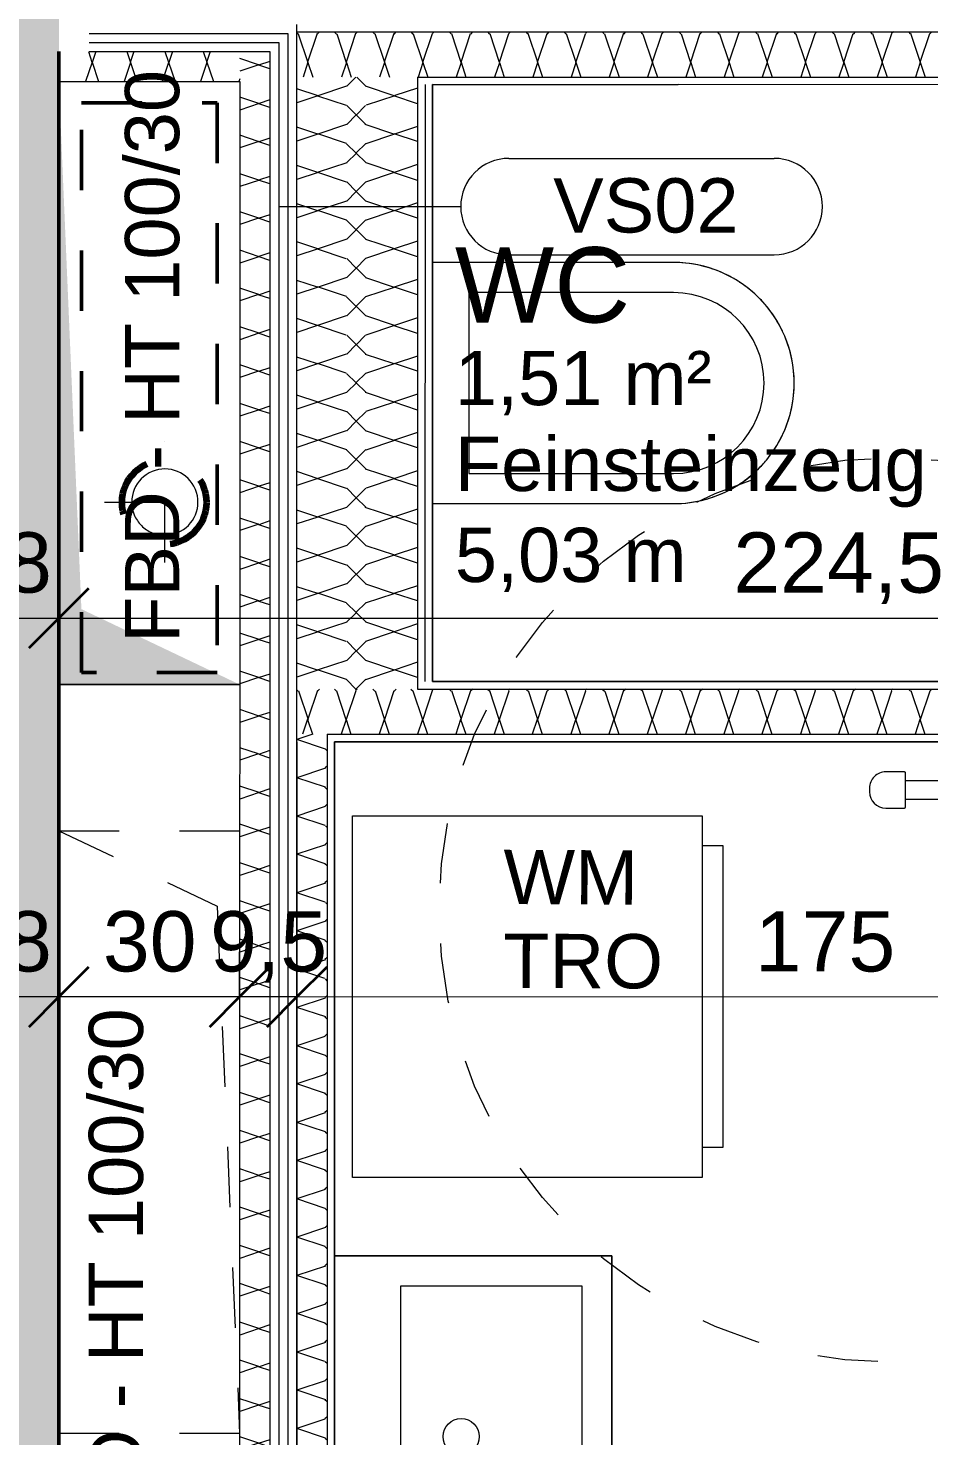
# Model space of a CAD drawing. Header units: metres. Extents: x -67.4 to -27.2, y 43.9 to 89.6.
# Drawn here: x -45.079 to -43.585, y 70.835 to 73.17 of the extents above; entities that cross this region are included whole.
import ezdxf

# ---------------------------------------------------------------- set-up
doc = ezdxf.new("R2010")
doc.units = ezdxf.units.M
doc.linetypes.add('Strich Punkt', pattern=[0.015875, 0.00635, -0.004763, 0, -0.004763])
doc.linetypes.add('Verdeckt', pattern=[0.003, 0.002, -0.001])
for name, color, linetype, lineweight in [('A-DETL-GENF_', 92, 'Continuous', 13), ('A_2D', 7, 'Continuous', 13), ('A_Bemassung-50_', 4, 'Continuous', 9), ('A_Bemassung_', 4, 'Continuous', 9), ('A_Beschriftung_', 7, 'Continuous', 9), ('A_Brandabschnitte', 30, 'Verdeckt', 50), ('A_Decken', 8, 'Continuous', 13), ('A_Durchbruch_', 7, 'Continuous', 5), ('A_Durchbruch_Projektion', 8, 'Verdeckt', 5), ('A_Kanal_SW', 34, 'Strich Punkt', 100), ('A_Raeume_', 7, 'Continuous', 5), ('A_Raeume_Beschriftung_', 7, 'Continuous', 9), ('A_Sanitaer', 3, 'Continuous', 13), ('A_Waende', 7, 'Continuous', 13), ('M-EQPM', 50, 'Continuous', 5), ('P-PIPE', 3, 'Continuous', 5), ('P-PIPE-CNTR', 3, 'Continuous', 5), ('Text', 90, 'Continuous', 9)]:
    doc.layers.add(name, color=color, linetype=linetype, lineweight=lineweight)
doc.styles.add('Arial_2', font='arial.ttf', dxfattribs={"height": 0.09})
doc.styles.add('Arial_4', font='arial.ttf', dxfattribs={"height": 0.125})
doc.styles.add('Arial_5', font='arial.ttf', dxfattribs={"height": 0.1})
doc.dimstyles.new('WGA-Bemaßung', dxfattribs={"dimscale": 0.3048, "dimtxt": 0.102026, "dimasz": 0.328084, "dimexe": 0.246063, "dimexo": 0.0625, "dimgap": 0.04101, "dimtad": 1, "dimdec": 1, "dimlfac": 100, "dimrnd": 0.5, "dimdsep": 46, "dimtxsty": 'Arial_5', "dimblk1": 'OBLIQUE', "dimblk2": 'OBLIQUE', "dimsah": 1, "dimcen": 0.09, "dimdle": 0.246063, "dimazin": 2, "dimtfac": 1, "dimtdec": 4, "dimtix": 1, "dimtmove": 0, "dimatfit": 3, "dimfxl": 0.656168, "dimfxlon": 1, "dimtvp": 1, "dimtolj": 1, "dimtzin": 0, "dimarcsym": 2})
doc.dimstyles.new('WGA-Bemaßung_2', dxfattribs={"dimscale": 0.3048, "dimtxt": 0.102026, "dimasz": 0.328084, "dimexe": 0.246063, "dimexo": 0.0625, "dimgap": 0.04101, "dimtad": 1, "dimdec": 1, "dimlfac": 100, "dimrnd": 0.5, "dimdsep": 46, "dimtxsty": 'Arial_5', "dimblk1": 'OBLIQUE', "dimblk2": 'OBLIQUE', "dimsah": 1, "dimcen": 0.09, "dimdle": 0.246063, "dimazin": 2, "dimtfac": 1, "dimtdec": 4, "dimtix": 1, "dimtmove": 2, "dimatfit": 3, "dimfxl": 0.656168, "dimfxlon": 1, "dimtvp": 1, "dimtolj": 1, "dimtzin": 0, "dimarcsym": 2})

# ---------------------------------------------------------------- blocks, each defined once
blk = doc.blocks.new('Sani_WC-Wandbasierend - 400x600-3803100-263_PP_02OG_BT2')
at = {"layer": 'A_Sanitaer', "lineweight": 5}
for p, q in [((-0.075, 0.5125), (-0.075, 0.1125)), ((-0.075, 0.5125), (-0.075, 0.1125)), ((-0.025, 0.5125), (-0.025, 0.1725)), ((0.275, 0.1725), (0.275, 0.5125)), ((0.325, 0.1125), (0.325, 0.5125)), ((0.325, 0.1125), (0.325, 0.5125)), ((-0.025, 0.1725), (0.275, 0.1725)), ((-0.075, 0.1125), (0.325, 0.1125))]:
    blk.add_line(p, q, dxfattribs=at)
for radius, start, end in [(0.2, 0, 180), (0.2, 101.334, 112.8529), (0.2, 97.6033, 101.334), (0.2, 82.3967, 97.6033), (0.2, 78.666, 82.3967), (0.2, 67.1471, 78.666), (0.2, 118.3339, 128.1952), (0.2, 112.8529, 118.3339), (0.2, 61.6661, 67.1471), (0.2, 51.8048, 61.6661), (0.2, 134.0719, 143.7338), (0.15, 0, 180), (0.2, 128.1952, 134.0719), (0.2, 45.9281, 51.8048), (0.2, 36.2662, 45.9281), (0.2, 143.7338, 149.4915), (0.2, 30.5085, 36.2662), (0.2, 149.4915, 152.0709), (0.2, 20.149, 30.5085), (0.2, 152.2044, 159.851), (0.2, 164.7803, 180), (0.2, 159.851, 164.7803), (0.2, 15.2197, 20.149), (0.2, 0, 15.2197)]:
    blk.add_arc((0.125, 0.5125), radius, start, end, dxfattribs=at)
blk = doc.blocks.new('Sani_Waschmaschine - 600x600-V10-263_PP_02OG_BT2')
at = {"layer": 'A_Sanitaer'}
for p, q in [((0.0175, 0.0484), (0.0175, 0.0134)), ((0.0238, 0.0484), (0.0175, 0.0484)), ((0.5175, 0.0484), (0.0175, 0.0484)), ((0.0423, 0.0484), (0.0238, 0.0484)), ((0.0721, 0.0484), (0.0423, 0.0484)), ((0.1116, 0.0484), (0.0721, 0.0484)), ((0.159, 0.0484), (0.1116, 0.0484)), ((0.2119, 0.0484), (0.159, 0.0484)), ((0.2675, 0.0484), (0.2119, 0.0484)), ((0.3231, 0.0484), (0.2675, 0.0484)), ((0.376, 0.0484), (0.3231, 0.0484)), ((0.4234, 0.0484), (0.376, 0.0484)), ((0.463, 0.0484), (0.4234, 0.0484)), ((0.4928, 0.0484), (0.463, 0.0484)), ((0.5112, 0.0484), (0.4928, 0.0484)), ((0.5175, 0.0484), (0.5112, 0.0484)), ((0.5175, 0.0134), (0.5175, 0.0484)), ((-0.0325, 0.0134), (0.5675, 0.0134)), ((-0.0325, -0.5666), (-0.0325, 0.0134)), ((0.0175, 0.0134), (0.0238, 0.0134)), ((0.0175, 0.0134), (0.5175, 0.0134)), ((0.0238, 0.0134), (0.0423, 0.0134)), ((0.0423, 0.0134), (0.0721, 0.0134)), ((0.0721, 0.0134), (0.1116, 0.0134)), ((0.1116, 0.0134), (0.159, 0.0134)), ((0.159, 0.0134), (0.2119, 0.0134)), ((0.2119, 0.0134), (0.2675, 0.0134)), ((0.2675, 0.0134), (0.3231, 0.0134)), ((0.3231, 0.0134), (0.376, 0.0134)), ((0.376, 0.0134), (0.4234, 0.0134)), ((0.4234, 0.0134), (0.463, 0.0134)), ((0.463, 0.0134), (0.4928, 0.0134)), ((0.4928, 0.0134), (0.5112, 0.0134)), ((0.5112, 0.0134), (0.5175, 0.0134)), ((0.5675, 0.0134), (0.5675, -0.5666)), ((0.5675, -0.5666), (-0.0325, -0.5666))]:
    blk.add_line(p, q, dxfattribs=at)
blk = doc.blocks.new('Symbol_Schatten - Bodendurchbruch_Schatten-V67-263_PP_02OG_BT2')
at = {"layer": 'A-DETL-GENF_'}
blk.add_hatch(color=256, dxfattribs=at).paths.add_polyline_path([(-0.5, -0.15), (-0.375, 0.1125), (0.5, 0.15), (-0.5, 0.15), (-0.5, -0.15)])
at = {"layer": 'A_2D'}
blk.add_line((-0.5, -0.15), (-0.5, 0.15), dxfattribs=at)
at = {"layer": 'A_Durchbruch_'}
blk.add_line((-0.5, 0.15), (-0.5, -0.15), dxfattribs=at)
blk = doc.blocks.new('Symbol_Schatten_Verdeckt_unten - Bodendurchbruch_Schatten_Verdeckt_unten-V69-263_PP_02OG_BT2')
at = {"layer": 'A_Durchbruch_Projektion'}
for p, q in [((-0.5, -0.15), (-0.5, 0.15)), ((-0.375, 0.1125), (0.5, 0.15)), ((0.5, 0.15), (0.5, -0.15)), ((-0.5, -0.15), (-0.375, 0.1125))]:
    blk.add_line(p, q, dxfattribs=at)
blk = doc.blocks.new('HLS_Heizkörper Bad - 60x120-V111-263_PP_02OG_BT2')
at = {"layer": 'M-EQPM'}
for p, q in [((-0.242, -0.05), (-0.273, -0.05)), ((-0.24, -0.108), (-0.24, -0.052)), ((0.24, -0.065), (-0.24, -0.065)), ((0.24, -0.052), (0.24, -0.108)), ((0.273, -0.05), (0.242, -0.05)), ((-0.3, -0.077), (-0.3, -0.083)), ((0.3, -0.083), (0.3, -0.077)), ((-0.273, -0.11), (-0.242, -0.11)), ((-0.24, -0.095), (0.24, -0.095)), ((0.242, -0.11), (0.273, -0.11))]:
    blk.add_line(p, q, dxfattribs=at)
for centre, radius, start, end in [((-0.273, -0.077), 0.027, 90, 180), ((-0.242, -0.052), 0.00198, 360, 90), ((-0.242, -0.052), 0.00198, 45, 75), ((0.242, -0.052), 0.002, 90, 180), ((0.273, -0.077), 0.027, 360, 90), ((-0.273, -0.083), 0.027, 180, 270), ((0.273, -0.083), 0.027, 270, 360), ((-0.242, -0.108), 0.002, 270, 360), ((-0.242, -0.108), 0.002, 270, 360), ((0.242, -0.108), 0.00198, 180, 270), ((0.242, -0.108), 0.00198, 180, 270)]:
    blk.add_arc(centre, radius, start, end, dxfattribs=at)
blk = doc.blocks.new('Sani_Waschtisch_Wandbasiert_eckig_einzel - 600 x 460-11409007-263_PP_02OG_BT2')
at = {"layer": 'A_Sanitaer', "lineweight": 5}
for p, q in [((0.4226, 0.4913), (-0.1774, 0.4913)), ((-0.1774, 0.4913), (-0.1774, 0.0313)), ((-0.1774, 0.0313), (-0.1774, 0.4913)), ((-0.1774, 0.4913), (0.4226, 0.4913)), ((0.4226, 0.0313), (0.4226, 0.4913)), ((0.4226, 0.4913), (0.4226, 0.0313)), ((-0.1274, 0.1413), (-0.1274, 0.4413)), ((-0.1274, 0.4413), (0.3726, 0.4413)), ((0.3726, 0.4413), (0.3726, 0.1413)), ((0.3726, 0.1413), (-0.1274, 0.1413))]:
    blk.add_line(p, q, dxfattribs=at)
blk.add_circle((0.1226, 0.2413), 0.03, dxfattribs=at)
blk = doc.blocks.new('DIMBLOCK253-263_PP_02OG_BT2')
at = {"layer": 'A_Bemassung-50_', "transparency": 16777216}
for p, q in [((-44.6333, 71.5631), (-44.6333, 71.6381)), ((-42.8833, 71.563), (-42.8833, 71.638)), ((-42.8833, 71.563), (-44.6333, 71.5631)), ((-44.6333, 71.5631), (-44.6333, 71.3631)), ((-42.8833, 71.563), (-42.8833, 71.363))]:
    blk.add_line(p, q, dxfattribs=at)
at = {"layer": 'A_Bemassung-50_', "lineweight": 35, "transparency": 16777216}
for p, q in [((-44.6333, 71.5631), (-44.5833, 71.6131)), ((-42.8833, 71.563), (-42.8333, 71.613)), ((-44.6333, 71.5631), (-44.6833, 71.5131)), ((-42.8833, 71.563), (-42.9333, 71.513))]:
    blk.add_line(p, q, dxfattribs=at)
at = {"layer": 'A_Bemassung-50_', "color": 0, "transparency": 16777216, "insert": (-43.8736, 71.7054), "char_height": 0.1, "width": 0.276883, "attachment_point": 1, "rotation": 359.9983, "line_spacing_factor": 0.941778, "style": 'Arial_5'}
blk.add_mtext('175', dxfattribs=at)
blk = doc.blocks.new('_Oblique')
at = {"color": 0, "linetype": 'ByBlock', "lineweight": -2}
blk.add_line((-0.5, -0.5), (0.5, 0.5), dxfattribs=at)
blk = doc.blocks.new('DIMBLOCK254-263_PP_02OG_BT2')
at = {"layer": 'A_Bemassung-50_', "transparency": 16777216}
for p, q in [((-44.7283, 71.5631), (-44.7283, 71.6381)), ((-44.6333, 71.5631), (-44.6333, 71.6381)), ((-44.6333, 71.5631), (-44.7283, 71.5631)), ((-44.7283, 71.5631), (-44.7283, 71.3631)), ((-44.6333, 71.5631), (-44.6333, 71.3631))]:
    blk.add_line(p, q, dxfattribs=at)
at = {"layer": 'A_Bemassung-50_', "lineweight": 35, "transparency": 16777216}
for p, q in [((-44.7283, 71.5631), (-44.6783, 71.6131)), ((-44.6333, 71.5631), (-44.5833, 71.6131)), ((-44.7283, 71.5631), (-44.7783, 71.5131)), ((-44.6333, 71.5631), (-44.6833, 71.5131))]:
    blk.add_line(p, q, dxfattribs=at)
at = {"layer": 'A_Bemassung-50_', "color": 0, "transparency": 16777216, "insert": (-44.7773, 71.7054), "char_height": 0.1, "width": 0.231677, "attachment_point": 1, "rotation": 359.9983, "line_spacing_factor": 0.941778, "style": 'Arial_5'}
blk.add_mtext('9,5', dxfattribs=at)
blk = doc.blocks.new('DIMBLOCK255-263_PP_02OG_BT2')
at = {"layer": 'A_Bemassung-50_', "transparency": 16777216}
for p, q in [((-45.0283, 71.5631), (-45.0283, 71.6381)), ((-44.7283, 71.5631), (-44.7283, 71.6381)), ((-44.7283, 71.5631), (-45.0283, 71.5631)), ((-45.0283, 71.5631), (-45.0283, 71.3631)), ((-44.7283, 71.5631), (-44.7283, 71.3631))]:
    blk.add_line(p, q, dxfattribs=at)
at = {"layer": 'A_Bemassung-50_', "lineweight": 35, "transparency": 16777216}
for p, q in [((-45.0283, 71.5631), (-44.9783, 71.6131)), ((-44.7283, 71.5631), (-44.6783, 71.6131)), ((-45.0283, 71.5631), (-45.0783, 71.5131)), ((-44.7283, 71.5631), (-44.7783, 71.5131))]:
    blk.add_line(p, q, dxfattribs=at)
at = {"layer": 'A_Bemassung-50_', "color": 0, "transparency": 16777216, "insert": (-44.9552, 71.7054), "char_height": 0.1, "width": 0.184588, "attachment_point": 1, "rotation": 359.9983, "line_spacing_factor": 0.941778, "style": 'Arial_5'}
blk.add_mtext('30', dxfattribs=at)
blk = doc.blocks.new('DIMBLOCK256-263_PP_02OG_BT2')
at = {"layer": 'A_Bemassung-50_', "transparency": 16777216}
for p, q in [((-45.2083, 71.5631), (-45.2083, 71.6381)), ((-45.0283, 71.5631), (-45.0283, 71.6381)), ((-45.0283, 71.5631), (-45.2083, 71.5631)), ((-45.2083, 71.5631), (-45.2083, 71.3631)), ((-45.0283, 71.5631), (-45.0283, 71.3631))]:
    blk.add_line(p, q, dxfattribs=at)
at = {"layer": 'A_Bemassung-50_', "lineweight": 35, "transparency": 16777216}
for p, q in [((-45.2083, 71.5631), (-45.1583, 71.6131)), ((-45.0283, 71.5631), (-44.9783, 71.6131)), ((-45.2083, 71.5631), (-45.2583, 71.5131)), ((-45.0283, 71.5631), (-45.0783, 71.5131))]:
    blk.add_line(p, q, dxfattribs=at)
at = {"layer": 'A_Bemassung-50_', "color": 0, "transparency": 16777216, "insert": (-45.1952, 71.7054), "char_height": 0.1, "width": 0.184588, "attachment_point": 1, "rotation": 359.9983, "line_spacing_factor": 0.941778, "style": 'Arial_5'}
blk.add_mtext('18', dxfattribs=at)
blk = doc.blocks.new('BS_Wand_Lollipop - rechts_oben-2026913-263_PP_02OG_BT2')
at = {"layer": 'A_Beschriftung_'}
for p, q in [((0.0046, 0.0016), (0.0134, 0.0016)), ((-0.003, 0), (0.003, 0)), ((0.0046, -0.0016), (0.0134, -0.0016))]:
    blk.add_line(p, q, dxfattribs=at)
for centre, start, end in [((0.0046, 0), 90, 270), ((0.0134, 0), 270, 90)]:
    blk.add_arc(centre, 0.0016, start, end, dxfattribs=at)
blk = doc.blocks.new('DIMBLOCK336-263_PP_02OG_BT2')
at = {"layer": 'A_Bemassung-50_', "transparency": 16777216}
for p, q in [((-45.2083, 72.1914), (-45.2083, 72.3914)), ((-45.0283, 72.1914), (-45.0283, 72.3914)), ((-45.2083, 72.1914), (-45.0283, 72.1914)), ((-45.2083, 72.1914), (-45.2083, 72.1164)), ((-45.0283, 72.1914), (-45.0283, 72.1164))]:
    blk.add_line(p, q, dxfattribs=at)
at = {"layer": 'A_Bemassung-50_', "lineweight": 35, "transparency": 16777216}
for p, q in [((-45.2083, 72.1914), (-45.1583, 72.2414)), ((-45.0283, 72.1914), (-44.9783, 72.2414)), ((-45.2083, 72.1914), (-45.2583, 72.1414)), ((-45.0283, 72.1914), (-45.0783, 72.1414))]:
    blk.add_line(p, q, dxfattribs=at)
at = {"layer": 'A_Bemassung-50_', "color": 0, "transparency": 16777216, "insert": (-45.1952, 72.3338), "char_height": 0.1, "width": 0.184588, "attachment_point": 1, "rotation": 359.9983, "line_spacing_factor": 0.941778, "style": 'Arial_5'}
blk.add_mtext('18', dxfattribs=at)
blk = doc.blocks.new('DIMBLOCK337-263_PP_02OG_BT2')
at = {"layer": 'A_Bemassung-50_', "transparency": 16777216}
for p, q in [((-45.0283, 72.1914), (-45.0283, 72.3914)), ((-42.7833, 72.1914), (-42.7833, 72.3914)), ((-45.0283, 72.1914), (-42.7833, 72.1914)), ((-45.0283, 72.1914), (-45.0283, 72.1164)), ((-42.7833, 72.1914), (-42.7833, 72.1164))]:
    blk.add_line(p, q, dxfattribs=at)
at = {"layer": 'A_Bemassung-50_', "lineweight": 35, "transparency": 16777216}
for p, q in [((-45.0283, 72.1914), (-44.9783, 72.2414)), ((-42.7833, 72.1914), (-42.7333, 72.2414)), ((-45.0283, 72.1914), (-45.0783, 72.1414)), ((-42.7833, 72.1914), (-42.8333, 72.1414))]:
    blk.add_line(p, q, dxfattribs=at)
at = {"layer": 'A_Bemassung-50_', "color": 0, "transparency": 16777216, "insert": (-43.9092, 72.3337), "char_height": 0.1, "width": 0.416266, "attachment_point": 1, "rotation": 359.9983, "line_spacing_factor": 0.941778, "style": 'Arial_5'}
blk.add_mtext('224,5', dxfattribs=at)

msp = doc.modelspace()

# ---------------------------------------------------------------- hatches: boundary and pattern name
at = {"layer": 'A_Waende', "lineweight": 5}
h = msp.add_hatch(dxfattribs=at)
h.set_pattern_fill('FP_4', color=250, style=0, pattern_type=2)
h.set_pattern_definition([(45, (0, 0), (-0.08980256, 0.08980256), []), (45, (0.0898, 0), (-0.08980256, 0.08980256), [0.0635, -0.03175])])
h.paths.add_polyline_path([(-45.0288, 55.8287), (-45.0287, 58.2637), (-45.2087, 58.2637), (-45.2087, 55.8287), (-45.1463, 55.8287)])
h.paths.add_polyline_path([(-45.0287, 59.2837), (-45.0287, 59.2837), (-45.0285, 65.1463), (-45.2085, 65.1463), (-45.2085, 59.2837), (-45.0332, 59.2837)])
h.paths.add_polyline_path([(-45.0285, 65.0563), (-45.0285, 65.0563), (-45.0285, 65.0563)])
h.paths.add_polyline_path([(-45.0284, 66.1663), (-45.0282, 73.7527), (-45.2082, 73.7527), (-45.2082, 66.1663), (-45.0285, 66.1663)])
h.paths.add_polyline_path([(-45.0282, 74.7727), (-45.0281, 78.2965), (-45.2081, 78.2965), (-45.2082, 74.7727), (-45.0282, 74.7727)])
h = msp.add_hatch(dxfattribs=at)
h.set_pattern_fill('FP_39', color=250, angle=-112.36, style=0, pattern_type=2)
h.set_pattern_definition([(224.998, (-43.75788, 73.1766), (-0.127012, -0.253995), [0.02245, -0.15715]), (224.998, (-43.80576, 73.06546), (-0.127012, -0.253995), [0.02245, -0.15715]), (224.998, (-43.82195, 73.17592), (-0.127012, -0.253995), [0.02245, -0.15715]), (224.998, (-43.869455, 73.065705), (-0.127012, -0.253995), [0.02245, -0.15715]), (251.563, (-43.77419, 73.1606), (-0.1270184, -0.5079932), [0.0502, -0.35141]), (251.563, (-43.789514, 73.112838), (-0.1270184, -0.5079932), [0.0502, -0.35141]), (251.563, (-43.837886, 73.16085), (-0.1270184, -0.5079932), [0.0502, -0.35141]), (251.563, (-43.85321, 73.113087), (-0.1270184, -0.5079932), [0.0502, -0.35141]), (314.998, (-43.77438, 73.06552), (-0.126995, 0.254004), [0.02245, -0.15715]), (314.998, (-43.82195, 73.17592), (-0.126995, 0.254004), [0.02245, -0.15715]), (314.998, (-43.837145, 73.06539), (-0.1269946, 0.254004), [0.02245, -0.15715]), (314.998, (-43.88565, 73.17617), (-0.1269946, 0.254004), [0.02245, -0.15715]), (288.433, (-43.789514, 73.112838), (-0.126983, 0.5080021), [0.0502, -0.35141]), (288.433, (-43.805577, 73.160535), (-0.126983, 0.5080021), [0.0502, -0.35141]), (288.433, (-43.85321, 73.113087), (-0.126983, 0.5080021), [0.0502, -0.35141]), (288.433, (-43.86927, 73.160784), (-0.126983, 0.5080021), [0.0502, -0.35141])])
h.paths.add_polyline_path([(-42.8832, 73.0888), (-42.8707, 73.0888), (-42.8707, 73.1638), (-44.6332, 73.1638), (-44.6332, 73.0889), (-42.8832, 73.0888)])
h = msp.add_hatch(dxfattribs=at)
h.set_pattern_fill('FP_91', color=250, angle=-112.36, style=0, pattern_type=2)
h.set_pattern_definition([(225, (-44.87805, 73.17675), (-0.127012, -0.253995), [0.02245, -0.15715]), (225, (-44.92593, 73.06561), (-0.127012, -0.253995), [0.02245, -0.15715]), (225, (-44.94212, 73.17607), (-0.127012, -0.253995), [0.02245, -0.15715]), (224.998, (-44.98962, 73.06586), (-0.127012, -0.253995), [0.02245, -0.15715]), (251.563, (-44.89436, 73.16075), (-0.127018, -0.507993), [0.0502, -0.35141]), (251.563, (-44.90968, 73.112988), (-0.127018, -0.507993), [0.0502, -0.35141]), (251.563, (-44.957127, 73.16062), (-0.1270184, -0.507993), [0.0502, -0.35141]), (251.563, (-44.973374, 73.113238), (-0.1270184, -0.507993), [0.0502, -0.35141]), (315, (-44.89362, 73.06529), (-0.126995, 0.254004), [0.02245, -0.15715]), (315, (-44.94212, 73.17607), (-0.126995, 0.254004), [0.02245, -0.15715]), (315, (-44.95731, 73.06554), (-0.126995, 0.254004), [0.02245, -0.15715]), (314.998, (-45.00489, 73.17594), (-0.126995, 0.254004), [0.02245, -0.15715]), (288.433, (-44.90968, 73.112988), (-0.126983, 0.508002), [0.0502, -0.35141]), (288.433, (-44.925743, 73.160685), (-0.126983, 0.508002), [0.0502, -0.35141]), (288.433, (-44.973374, 73.113238), (-0.126983, 0.508002), [0.0502, -0.35141]), (288.433, (-44.989437, 73.160934), (-0.126983, 0.508002), [0.0502, -0.35141])])
h.paths.add_polyline_path([(-44.7282, 73.0814), (-44.7282, 73.1314), (-45.0282, 73.1314), (-45.0282, 73.0814), (-44.7283, 73.0814)])
h = msp.add_hatch(dxfattribs=at)
h.set_pattern_fill('FP_41', color=250, angle=247.64, style=0, pattern_type=2)
h.set_pattern_definition([(134.998, (-44.63358, 71.870535), (-0.2539954, 0.1270123), [0.02245, -0.15715]), (134.998, (-44.7438, 71.91804), (-0.2539954, 0.1270123), [0.02245, -0.15715]), (134.998, (-44.63371, 71.9333), (-0.2539954, 0.1270123), [0.02245, -0.15715]), (134.998, (-44.74485, 71.981185), (-0.2539954, 0.1270123), [0.02245, -0.15715]), (161.563, (-44.649033, 71.885542), (-0.5079932, 0.1270184), [0.0502, -0.35141]), (161.563, (-44.696415, 71.90179), (-0.5079932, 0.1270184), [0.0502, -0.35141]), (161.563, (-44.648784, 71.949236), (-0.5079932, 0.1270184), [0.0502, -0.35141]), (161.563, (-44.69709, 71.965863), (-0.5079932, 0.1270184), [0.0502, -0.35141]), (224.998, (-44.74411, 71.88573), (0.254004, 0.1269946), [0.02245, -0.15715]), (224.998, (-44.63371, 71.9333), (0.254004, 0.1269946), [0.02245, -0.15715]), (224.998, (-44.74479, 71.9498), (0.254004, 0.1269946), [0.02245, -0.15715]), (224.998, (-44.63346, 71.997), (0.254004, 0.1269946), [0.02245, -0.15715]), (198.433, (-44.696415, 71.90179), (0.5080021, 0.126983), [0.0502, -0.35141]), (198.433, (-44.64872, 71.91785), (0.5080021, 0.126983), [0.0502, -0.35141]), (198.433, (-44.69709, 71.965863), (0.5080021, 0.126983), [0.0502, -0.35141]), (198.433, (-44.649774, 71.981), (0.5080021, 0.126983), [0.0502, -0.35141])])
h.paths.add_polyline_path([(-44.6783, 70.5639), (-44.6783, 73.1314), (-44.7282, 73.1314), (-44.7282, 70.5639)])
h = msp.add_hatch(dxfattribs=at)
h.set_pattern_fill('FP_42', color=250, angle=247.64, style=0, pattern_type=2)
h.set_pattern_definition([(134.998, (-44.40826, 72.58126), (-0.253995, 0.127012), [0.02245, -0.15715]), (134.998, (-44.519405, 72.62914), (-0.253995, 0.127012), [0.02245, -0.15715]), (134.998, (-44.40801, 72.64495), (-0.253995, 0.127012), [0.02245, -0.15715]), (134.998, (-44.519155, 72.69283), (-0.253995, 0.127012), [0.02245, -0.15715]), (161.563, (-44.42426, 72.59757), (-0.5079932, 0.1270184), [0.0502, -0.35141]), (161.563, (-44.472023, 72.61289), (-0.5079932, 0.1270184), [0.0502, -0.35141]), (161.563, (-44.42439, 72.66034), (-0.5079932, 0.1270184), [0.0502, -0.35141]), (161.563, (-44.471773, 72.676585), (-0.5079932, 0.1270184), [0.0502, -0.35141]), (224.998, (-44.51934, 72.59775), (0.254004, 0.126995), [0.02245, -0.15715]), (224.998, (-44.40801, 72.64495), (0.254004, 0.126995), [0.02245, -0.15715]), (224.998, (-44.51947, 72.66052), (0.254004, 0.126995), [0.02245, -0.15715]), (224.998, (-44.40776, 72.708645), (0.254004, 0.126995), [0.02245, -0.15715]), (198.433, (-44.472023, 72.61289), (0.508002, 0.126983), [0.0502, -0.35141]), (198.433, (-44.424326, 72.628954), (0.508002, 0.126983), [0.0502, -0.35141]), (198.433, (-44.471773, 72.676585), (0.508002, 0.126983), [0.0502, -0.35141]), (198.433, (-44.424076, 72.692648), (0.508002, 0.126983), [0.0502, -0.35141])])
h.paths.add_polyline_path([(-44.4333, 72.0739), (-44.4332, 73.0889), (-44.6332, 73.0889), (-44.6332, 72.0739), (-44.4375, 72.0739)])
h = msp.add_hatch(dxfattribs=at)
h.set_pattern_fill('FP_40', color=250, angle=-112.36, style=0, pattern_type=2)
h.set_pattern_definition([(224.998, (-43.75848, 72.08689), (-0.127012, -0.253995), [0.02245, -0.15715]), (224.998, (-43.80543, 71.97537), (-0.127012, -0.253995), [0.02245, -0.15715]), (224.998, (-43.82163, 72.085835), (-0.127012, -0.253995), [0.02245, -0.15715]), (224.998, (-43.86913, 71.97562), (-0.127012, -0.253995), [0.02245, -0.15715]), (251.563, (-43.773863, 72.070513), (-0.1270184, -0.5079932), [0.0502, -0.35141]), (251.563, (-43.79011, 72.02313), (-0.1270184, -0.5079932), [0.0502, -0.35141]), (251.563, (-43.837557, 72.070763), (-0.1270184, -0.5079932), [0.0502, -0.35141]), (251.563, (-43.853804, 72.02338), (-0.1270184, -0.5079932), [0.0502, -0.35141]), (314.998, (-43.77405, 71.975435), (-0.126995, 0.254004), [0.02245, -0.15715]), (314.998, (-43.82163, 72.085835), (-0.126995, 0.254004), [0.02245, -0.15715]), (314.998, (-43.83774, 71.97568), (-0.1269946, 0.254004), [0.02245, -0.15715]), (314.998, (-43.88532, 72.086085), (-0.1269946, 0.254004), [0.02245, -0.15715]), (288.433, (-43.79011, 72.02313), (-0.126983, 0.5080021), [0.0502, -0.35141]), (288.433, (-43.806173, 72.07083), (-0.126983, 0.5080021), [0.0502, -0.35141]), (288.433, (-43.853804, 72.02338), (-0.126983, 0.5080021), [0.0502, -0.35141]), (288.433, (-43.868942, 72.070697), (-0.126983, 0.5080021), [0.0502, -0.35141])])
h.paths.add_polyline_path([(-42.8708, 71.9988), (-42.8708, 72.0738), (-44.6333, 72.0739), (-44.6332, 71.9989), (-42.8708, 71.9988)])
h = msp.add_hatch(dxfattribs=at)
h.set_pattern_fill('FP_169', color=250, angle=247.64, style=0, pattern_type=2)
h.set_pattern_definition([(135, (-44.57052, 71.19581), (-0.254, 0.127003), [0.02245, -0.15715]), (135, (-44.68166, 71.243695), (-0.254, 0.127003), [0.02245, -0.15715]), (135, (-44.571195, 71.25989), (-0.254, 0.127003), [0.02245, -0.15715]), (135, (-44.68234, 71.30777), (-0.254, 0.127003), [0.02245, -0.15715]), (161.565, (-44.586517, 71.212126), (-0.5079977, 0.1270007), [0.0502, -0.35141]), (161.565, (-44.6339, 71.228373), (-0.5079977, 0.1270007), [0.0502, -0.35141]), (161.565, (-44.586267, 71.27582), (-0.5079977, 0.1270007), [0.0502, -0.35141]), (161.565, (-44.63403, 71.291143), (-0.5079977, 0.1270007), [0.0502, -0.35141]), (225, (-44.6816, 71.21231), (0.254, 0.127003), [0.02245, -0.15715]), (225, (-44.571195, 71.25989), (0.254, 0.127003), [0.02245, -0.15715]), (225, (-44.68135, 71.276005), (0.254, 0.127003), [0.02245, -0.15715]), (225, (-44.570945, 71.32358), (0.254, 0.1270034), [0.02245, -0.15715]), (198.435, (-44.6339, 71.228373), (0.5079977, 0.1270007), [0.0502, -0.35141]), (198.435, (-44.586582, 71.24351), (0.5079977, 0.1270007), [0.0502, -0.35141]), (198.435, (-44.63403, 71.291143), (0.5079977, 0.1270007), [0.0502, -0.35141]), (198.435, (-44.586333, 71.307205), (0.5079977, 0.1270007), [0.0502, -0.35141])])
h.paths.add_polyline_path([(-44.633, 70.4189), (-44.5833, 70.4189), (-44.5833, 71.9989), (-44.6333, 71.9989), (-44.6333, 70.4189)])

# ---------------------------------------------------------------- linework, layer by layer
at = {"layer": 'A_2D', "linetype": 'Verdeckt', "lineweight": 5}
msp.add_circle((-43.6473, 71.7073), 0.75, dxfattribs=at)
at = {"layer": 'A_Brandabschnitte'}
for p, q in [((-44.9908, 72.1014), (-44.9907, 73.0464)), ((-44.9907, 73.0464), (-44.7657, 73.0464)), ((-44.7657, 73.0464), (-44.7658, 72.1014)), ((-44.7658, 72.1014), (-44.9908, 72.1014))]:
    msp.add_line(p, q, dxfattribs=at)
at = {"layer": 'A_Decken'}
for p, q in [((-42.8832, 73.0763), (-44.0009, 73.0764)), ((-45.0283, 72.0814), (-44.7283, 72.0814))]:
    msp.add_line(p, q, dxfattribs=at)
at = {"layer": 'A_Kanal_SW'}
msp.add_circle((-44.8534, 72.3835), 0.07, dxfattribs=at)
at = {"layer": 'A_Raeume_', "flags": 128}
for points in [[(-42.8832, 73.0386), (-42.8832, 73.0763), (-44.4082, 73.0764), (-44.4083, 72.0864), (-42.8833, 72.0863)], [(-42.8833, 70.8688), (-42.8833, 71.9863), (-44.5208, 71.9864), (-44.5708, 71.9864), (-44.5708, 70.4064), (-44.9033, 70.4064), (-44.9033, 69.6564), (-42.8833, 69.6563)]]:
    msp.add_lwpolyline(points, close=True, dxfattribs=at)
at = {"layer": 'A_Waende', "lineweight": 18}
for p, q in [((-44.9782, 73.1614), (-44.6482, 73.1614)), ((-44.6482, 73.1614), (-44.6483, 70.4839)), ((-44.9782, 73.1464), (-44.6632, 73.1464)), ((-44.6632, 73.1464), (-44.6633, 70.4989)), ((-44.4207, 73.0764), (-44.4208, 72.0864))]:
    msp.add_line(p, q, dxfattribs=at)
at = {"layer": 'A_Waende'}
for p, q in [((-44.6333, 70.4689), (-44.6332, 73.1764)), ((-44.6332, 73.1639), (-42.7957, 73.1638)), ((-44.9782, 73.1314), (-44.6782, 73.1314)), ((-44.6782, 73.1314), (-44.6783, 70.5139)), ((-44.4332, 73.0889), (-44.4333, 72.0739)), ((-44.4332, 73.0889), (-42.8707, 73.0888)), ((-44.4083, 72.0864), (-44.4082, 73.0764)), ((-44.4082, 73.0764), (-44.0009, 73.0764)), ((-42.8833, 72.0863), (-44.4083, 72.0864)), ((-44.4333, 72.0739), (-42.8708, 72.0738)), ((-44.5833, 71.9989), (-42.8708, 71.9988)), ((-44.5833, 71.9989), (-44.5833, 70.4189)), ((-44.5708, 71.9864), (-42.8833, 71.9863)), ((-44.5708, 70.4064), (-44.5708, 71.9864))]:
    msp.add_line(p, q, dxfattribs=at)
at = {"layer": 'A_Waende', "color": 10, "lineweight": 50}
msp.add_line((-45.0283, 69.5939), (-45.0282, 73.1314), dxfattribs=at)
at = {"layer": 'A_Waende', "color": 250, "lineweight": 5}
for p, q in [((-45.0282, 73.0814), (-44.7282, 73.0814)), ((-44.7282, 73.0814), (-44.7283, 70.5639)), ((-44.6333, 71.9864), (-44.6333, 70.4689))]:
    msp.add_line(p, q, dxfattribs=at)
at = {"layer": 'P-PIPE', "color": 34, "linetype": 'Strich Punkt'}
for start, end in [(112.64, 202.64), (22.64, 112.64), (292.64, 22.64), (202.64, 292.64)]:
    msp.add_arc((-44.8524, 72.3839), 0.055, start, end, dxfattribs=at)
at = {"layer": 'P-PIPE-CNTR', "color": 34, "linetype": 'Strich Punkt'}
for p, q in [((-44.8524, 72.2839), (-44.8524, 72.4839)), ((-44.9524, 72.3839), (-44.7524, 72.3839))]:
    msp.add_line(p, q, dxfattribs=at)

# ---------------------------------------------------------------- block references
at = {"layer": 'A_2D'}
for name, p, rotation in [('Symbol_Schatten - Bodendurchbruch_Schatten-V67-263_PP_02OG_BT2', (-44.8783, 72.5814), 89.99827587845492), ('Symbol_Schatten_Verdeckt_unten - Bodendurchbruch_Schatten_Verdeckt_unten-V69-263_PP_02OG_BT2', (-44.8783, 71.3389), 269.9982758784546), ('Symbol_Schatten_Verdeckt_unten - Bodendurchbruch_Schatten_Verdeckt_unten-V69-263_PP_02OG_BT2', (-44.8783, 71.3389), 269.9982758784546)]:
    msp.add_blockref(name, p, dxfattribs=dict(at, rotation=rotation))
at = {"layer": 'A_Beschriftung_', "xscale": 49.99999999999998, "yscale": 49.99999999999998, "zscale": 49.99999999999998}
msp.add_blockref('BS_Wand_Lollipop - rechts_oben-2026913-263_PP_02OG_BT2', (-44.5115, 72.8741), dxfattribs=at)
at = {"layer": 'A_Sanitaer'}
for name, p, rotation in [('Sani_WC-Wandbasierend - 400x600-3803100-263_PP_02OG_BT2', (-44.5207, 72.7064), 269.9982758784515), ('Sani_Waschmaschine - 600x600-V10-263_PP_02OG_BT2', (-43.9745, 71.8313), 269.9982758784525), ('Sani_Waschtisch_Wandbasiert_eckig_einzel - 600 x 460-11409007-263_PP_02OG_BT2', (-44.6021, 70.9564), 270.0000000000001)]:
    msp.add_blockref(name, p, dxfattribs=dict(at, rotation=rotation))
at = {"layer": 'M-EQPM', "rotation": 359.998275878371}
msp.add_blockref('HLS_Heizkörper Bad - 60x120-V111-263_PP_02OG_BT2', (-43.3833, 71.9864), dxfattribs=at)

# ---------------------------------------------------------------- texts
at = {"layer": 'A_Beschriftung_', "char_height": 0.09, "attachment_point": 1, "rotation": 90, "style": 'Arial_2'}
for s, insert, width in [('FBD - HT 100/30', (-44.9186, 72.1506), 1.130379), ('DD - HT 100/30', (-44.9786, 70.6641), 1.046202)]:
    msp.add_mtext(s, dxfattribs=dict(at, insert=insert, width=width))
at = {"layer": 'A_Beschriftung_', "insert": (-44.2081, 72.9211), "char_height": 0.09, "width": 0.368776, "attachment_point": 1, "style": 'Arial_2'}
msp.add_mtext('VS02', dxfattribs=at)
at = {"layer": 'A_Raeume_Beschriftung_', "attachment_point": 1}
for s, insert, char_height, width, style in [('WC', (-44.3712, 72.8068), 0.125, 0.360759, 'Arial_4'), ('1,51 m²', (-44.3712, 72.6348), 0.09, 0.505063, 'Arial_2'), ('Feinsteinzeug', (-44.3712, 72.4923), 0.09, 0.909915, 'Arial_2'), ('5,03 m', (-44.3712, 72.3414), 0.09, 0.456962, 'Arial_2')]:
    msp.add_mtext(s, dxfattribs=dict(at, insert=insert, char_height=char_height, width=width, style=style))
at = {"layer": 'Text', "color": 7, "char_height": 0.09, "attachment_point": 1, "rotation": 359.7461, "style": 'Arial_2'}
for s, insert, width in [('WM', (-44.2903, 71.8072), 0.276582), ('TRO', (-44.2909, 71.6683), 0.316667)]:
    msp.add_mtext(s, dxfattribs=dict(at, insert=insert, width=width))

# ---------------------------------------------------------------- dimensions: what is measured, and where the dimension line sits
at = {"layer": 'A_Bemassung_'}
for base, p1, p2, override, picture, middle in [((-45.0283, 72.1914), (-45.2083, 72.3914), (-45.0283, 72.3914), {"dimpost": '<>', "dimfxl": 0.18}, 'DIMBLOCK336-263_PP_02OG_BT2', (-45.1183, 72.255)), ((-45.2083, 71.5631), (-45.0283, 71.3631), (-45.2083, 71.3631), {"dimpost": '<>', "dimfxl": 0.18}, 'DIMBLOCK256-263_PP_02OG_BT2', (-45.1183, 71.6266)), ((-45.0283, 71.5631), (-44.7283, 71.3631), (-45.0283, 71.3631), {"dimpost": '<>', "dimfxl": 0.3}, 'DIMBLOCK255-263_PP_02OG_BT2', (-44.8783, 71.6267)), ((-44.7283, 71.5631), (-44.6333, 71.3631), (-44.7283, 71.3631), {"dimpost": '<>', "dimfxl": 0.095}, 'DIMBLOCK254-263_PP_02OG_BT2', (-44.6808, 71.6266)), ((-44.6333, 71.5631), (-42.8833, 71.363), (-44.6333, 71.3631), {"dimpost": '<>', "dimfxl": 1.75}, 'DIMBLOCK253-263_PP_02OG_BT2', (-43.7583, 71.6266))]:
    dim = msp.add_linear_dim(base=base, p1=p1, p2=p2, angle=359.9983, dimstyle='WGA-Bemaßung', override=override, dxfattribs=at)
    dim.commit()
    dim.dimension.update_dxf_attribs({"geometry": picture, "text_midpoint": middle})
dim = msp.add_linear_dim(base=(-42.7833, 72.1914), p1=(-45.0283, 72.3914), p2=(-42.7833, 72.3914), angle=359.9983, dimstyle='WGA-Bemaßung_2', override={"dimpost": '<>', "dimfxl": 2.245}, dxfattribs=at)
dim.commit()
dim.dimension.update_dxf_attribs({"geometry": 'DIMBLOCK337-263_PP_02OG_BT2', "text_midpoint": (-43.7011, 72.267), "dimtype": 160, "text_rotation": 359.9983})

doc.saveas('drawing.dxf')
